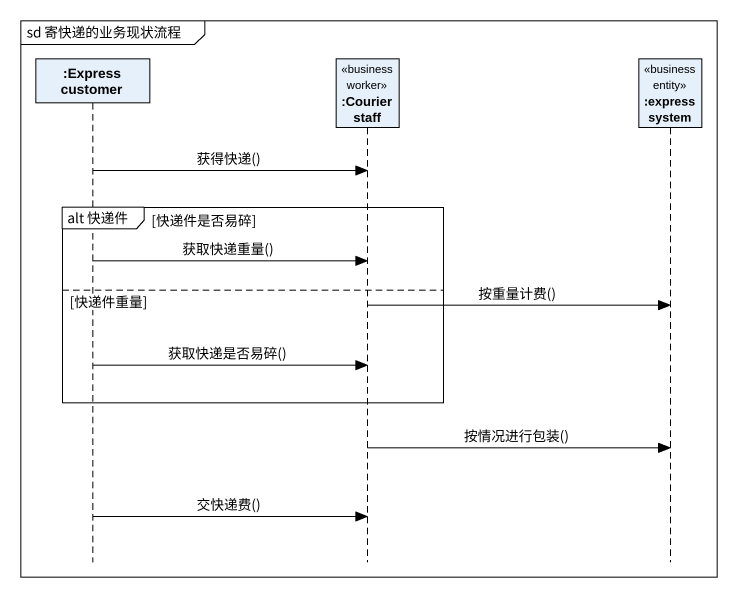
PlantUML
@startuml
mainframe sd 寄快递的业务现状流程
hide footbox
participant ":Express customer" as Express_customer
participant ":Courier staff" as Courier_staff <<business worker>>
participant ":express system" as express_system <<business entity>>

Express_customer -> Courier_staff : 获得快递()
group alt 快递件 [快递件是否易碎]
  Express_customer -> Courier_staff : 获取快递重量()
else 快递件重量
  Courier_staff -> express_system : 按重量计费()
  Express_customer -> Courier_staff : 获取快递是否易碎()
end
Courier_staff -> express_system : 按情况进行包装()
Express_customer -> Courier_staff : 交快递费()
@enduml
